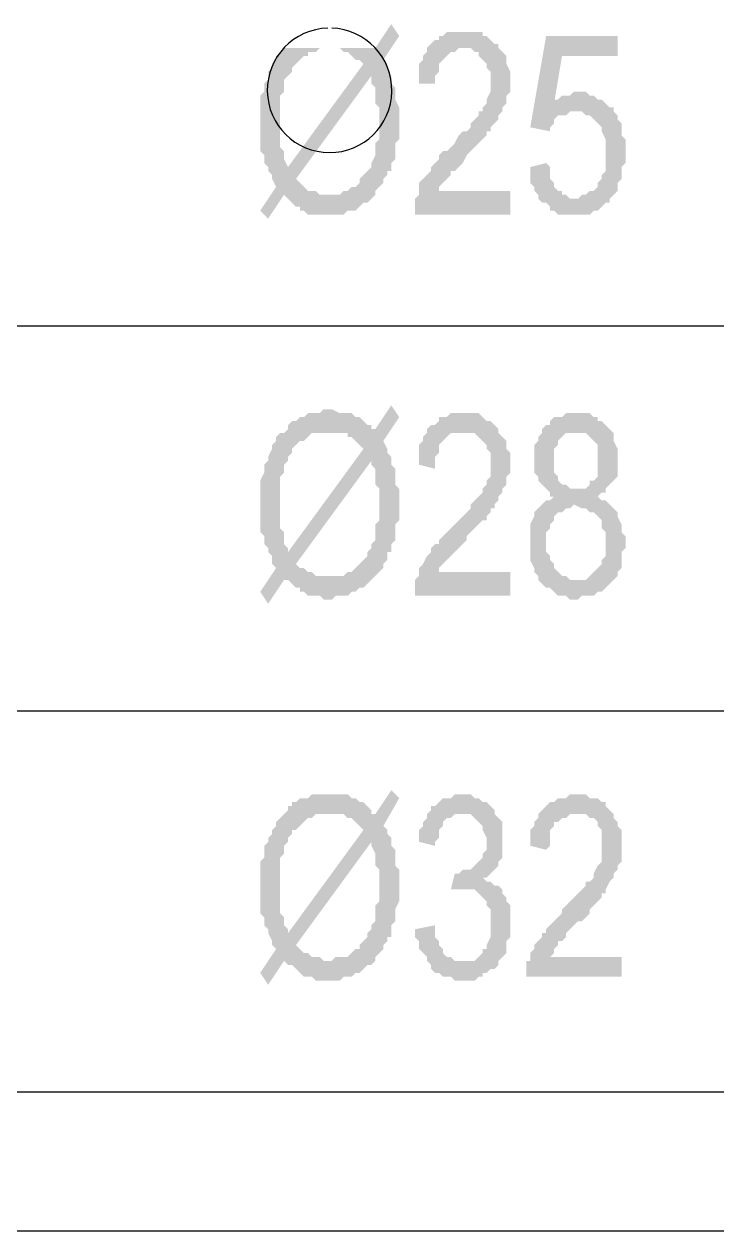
# Model space of a CAD drawing. Header units: inches. Extents: x 1387 to 2676, y -3005 to -2136.
# Drawn here: x 2555.76 to 2557.214, y -2154.737 to -2152.204 of the extents above; entities that cross this region are included whole.
import ezdxf

# ---------------------------------------------------------------- set-up
doc = ezdxf.new("R2010")
doc.units = ezdxf.units.IN
doc.header["$MEASUREMENT"] = 0
doc.layers.add('SAZE_DRAWINGS', color=7, linetype='Continuous')

msp = doc.modelspace()

# ---------------------------------------------------------------- hatches: boundary and pattern name
at = {"layer": 'SAZE_DRAWINGS'}
for points in [[(2556.530257, -2152.203728), (2556.496924, -2152.253728), (2556.305257, -2152.253728), (2556.421924, -2152.253728), (2556.430257, -2152.262061), (2556.43859, -2152.262061), (2556.43859, -2152.262061), (2556.446924, -2152.270394), (2556.455257, -2152.278728), (2556.46359, -2152.278728), (2556.471924, -2152.287061), (2556.31359, -2152.503728), (2556.271924, -2152.512061), (2556.280257, -2152.520394), (2556.280257, -2152.528728), (2556.28859, -2152.545394), (2556.255257, -2152.595394), (2556.271924, -2152.612061), (2556.305257, -2152.562061), (2556.496924, -2152.562061), (2556.396924, -2152.562061), (2556.396924, -2152.562061), (2556.38859, -2152.562061), (2556.380257, -2152.562061), (2556.371924, -2152.553728), (2556.36359, -2152.553728), (2556.36359, -2152.553728), (2556.355257, -2152.553728), (2556.346924, -2152.545394), (2556.33859, -2152.537061), (2556.330257, -2152.528728), (2556.48859, -2152.312061), (2556.530257, -2152.312061), (2556.521924, -2152.295394), (2556.521924, -2152.287061), (2556.51359, -2152.278728), (2556.546924, -2152.228728)], [(2556.680257, -2152.220394), (2556.646924, -2152.220394), (2556.63859, -2152.228728), (2556.630257, -2152.228728), (2556.630257, -2152.237061), (2556.621924, -2152.237061), (2556.61359, -2152.245394), (2556.605257, -2152.253728), (2556.605257, -2152.262061), (2556.596924, -2152.270394), (2556.596924, -2152.278728), (2556.58859, -2152.287061), (2556.58859, -2152.295394), (2556.58859, -2152.303728), (2556.58859, -2152.312061), (2556.58859, -2152.328728), (2556.621924, -2152.328728), (2556.621924, -2152.320394), (2556.621924, -2152.312061), (2556.630257, -2152.303728), (2556.630257, -2152.295394), (2556.630257, -2152.287061), (2556.63859, -2152.278728), (2556.646924, -2152.270394), (2556.646924, -2152.270394), (2556.655257, -2152.262061), (2556.66359, -2152.262061), (2556.671924, -2152.253728), (2556.680257, -2152.253728), (2556.755257, -2152.253728), (2556.755257, -2152.245394), (2556.755257, -2152.245394), (2556.746924, -2152.245394), (2556.73859, -2152.237061), (2556.730257, -2152.228728), (2556.721924, -2152.228728), (2556.721924, -2152.220394), (2556.71359, -2152.220394), (2556.705257, -2152.220394), (2556.68859, -2152.220394)], [(2557.005257, -2152.228728), (2556.855257, -2152.228728), (2556.821924, -2152.420394), (2556.86359, -2152.428728), (2556.86359, -2152.420394), (2556.871924, -2152.412061), (2556.871924, -2152.403728), (2556.880257, -2152.395394), (2556.880257, -2152.395394), (2556.88859, -2152.395394), (2556.896924, -2152.395394), (2556.905257, -2152.387061), (2556.91359, -2152.387061), (2556.996924, -2152.378728), (2556.996924, -2152.378728), (2556.98859, -2152.378728), (2556.871924, -2152.370394), (2556.88859, -2152.270394), (2557.005257, -2152.270394)], [(2556.305257, -2152.253728), (2556.296924, -2152.262061), (2556.28859, -2152.270394), (2556.28859, -2152.278728), (2556.280257, -2152.287061), (2556.280257, -2152.295394), (2556.271924, -2152.303728), (2556.271924, -2152.312061), (2556.271924, -2152.320394), (2556.26359, -2152.328728), (2556.26359, -2152.337061), (2556.26359, -2152.345394), (2556.255257, -2152.353728), (2556.255257, -2152.370394), (2556.255257, -2152.378728), (2556.255257, -2152.387061), (2556.255257, -2152.395394), (2556.255257, -2152.412061), (2556.255257, -2152.412061), (2556.255257, -2152.428728), (2556.255257, -2152.437061), (2556.255257, -2152.445394), (2556.255257, -2152.453728), (2556.255257, -2152.470394), (2556.26359, -2152.478728), (2556.26359, -2152.478728), (2556.26359, -2152.487061), (2556.26359, -2152.495394), (2556.271924, -2152.503728), (2556.271924, -2152.512061), (2556.31359, -2152.503728), (2556.31359, -2152.503728), (2556.305257, -2152.487061), (2556.305257, -2152.478728), (2556.305257, -2152.470394), (2556.296924, -2152.462061), (2556.296924, -2152.462061), (2556.296924, -2152.453728), (2556.296924, -2152.445394), (2556.296924, -2152.428728), (2556.296924, -2152.420394), (2556.296924, -2152.412061), (2556.296924, -2152.395394), (2556.296924, -2152.387061), (2556.296924, -2152.370394), (2556.296924, -2152.362061), (2556.296924, -2152.353728), (2556.305257, -2152.345394), (2556.305257, -2152.337061), (2556.305257, -2152.320394), (2556.31359, -2152.312061), (2556.31359, -2152.312061), (2556.321924, -2152.303728), (2556.321924, -2152.295394), (2556.321924, -2152.295394), (2556.330257, -2152.287061), (2556.33859, -2152.278728), (2556.346924, -2152.270394), (2556.355257, -2152.270394), (2556.355257, -2152.262061), (2556.36359, -2152.262061), (2556.371924, -2152.262061), (2556.380257, -2152.253728), (2556.38859, -2152.253728), (2556.396924, -2152.253728)], [(2556.755257, -2152.253728), (2556.680257, -2152.253728), (2556.696924, -2152.253728), (2556.705257, -2152.262061), (2556.71359, -2152.262061), (2556.71359, -2152.270394), (2556.721924, -2152.278728), (2556.721924, -2152.278728), (2556.730257, -2152.287061), (2556.730257, -2152.295394), (2556.73859, -2152.303728), (2556.73859, -2152.312061), (2556.73859, -2152.320394), (2556.73859, -2152.328728), (2556.73859, -2152.337061), (2556.73859, -2152.345394), (2556.730257, -2152.362061), (2556.730257, -2152.370394), (2556.721924, -2152.378728), (2556.721924, -2152.387061), (2556.71359, -2152.387061), (2556.71359, -2152.395394), (2556.705257, -2152.403728), (2556.696924, -2152.412061), (2556.696924, -2152.420394), (2556.68859, -2152.428728), (2556.680257, -2152.428728), (2556.671924, -2152.437061), (2556.66359, -2152.453728), (2556.655257, -2152.462061), (2556.646924, -2152.470394), (2556.63859, -2152.470394), (2556.630257, -2152.478728), (2556.630257, -2152.487061), (2556.621924, -2152.495394), (2556.61359, -2152.503728), (2556.61359, -2152.512061), (2556.605257, -2152.520394), (2556.605257, -2152.520394), (2556.596924, -2152.528728), (2556.58859, -2152.537061), (2556.58859, -2152.545394), (2556.58859, -2152.562061), (2556.580257, -2152.570394), (2556.580257, -2152.570394), (2556.580257, -2152.578728), (2556.580257, -2152.587061), (2556.580257, -2152.603728), (2556.780257, -2152.603728), (2556.780257, -2152.553728), (2556.630257, -2152.553728), (2556.630257, -2152.553728), (2556.630257, -2152.545394), (2556.63859, -2152.537061), (2556.646924, -2152.528728), (2556.646924, -2152.528728), (2556.655257, -2152.520394), (2556.655257, -2152.512061), (2556.66359, -2152.512061), (2556.671924, -2152.503728), (2556.680257, -2152.495394), (2556.68859, -2152.478728), (2556.68859, -2152.478728), (2556.696924, -2152.470394), (2556.705257, -2152.462061), (2556.71359, -2152.453728), (2556.721924, -2152.445394), (2556.730257, -2152.437061), (2556.730257, -2152.428728), (2556.73859, -2152.428728), (2556.73859, -2152.420394), (2556.746924, -2152.412061), (2556.746924, -2152.412061), (2556.755257, -2152.403728), (2556.755257, -2152.395394), (2556.76359, -2152.387061), (2556.76359, -2152.378728), (2556.771924, -2152.370394), (2556.771924, -2152.362061), (2556.771924, -2152.353728), (2556.780257, -2152.345394), (2556.780257, -2152.337061), (2556.780257, -2152.320394), (2556.780257, -2152.320394), (2556.780257, -2152.312061), (2556.780257, -2152.303728), (2556.771924, -2152.287061), (2556.771924, -2152.278728), (2556.771924, -2152.270394), (2556.76359, -2152.262061)], [(2556.530257, -2152.312061), (2556.48859, -2152.312061), (2556.48859, -2152.328728), (2556.496924, -2152.337061), (2556.496924, -2152.345394), (2556.496924, -2152.353728), (2556.496924, -2152.370394), (2556.505257, -2152.378728), (2556.505257, -2152.387061), (2556.505257, -2152.403728), (2556.505257, -2152.412061), (2556.505257, -2152.420394), (2556.505257, -2152.428728), (2556.505257, -2152.445394), (2556.496924, -2152.453728), (2556.496924, -2152.462061), (2556.496924, -2152.470394), (2556.496924, -2152.478728), (2556.48859, -2152.495394), (2556.48859, -2152.503728), (2556.480257, -2152.512061), (2556.480257, -2152.512061), (2556.471924, -2152.520394), (2556.471924, -2152.520394), (2556.46359, -2152.528728), (2556.46359, -2152.537061), (2556.455257, -2152.545394), (2556.446924, -2152.545394), (2556.43859, -2152.553728), (2556.430257, -2152.553728), (2556.421924, -2152.562061), (2556.41359, -2152.562061), (2556.405257, -2152.562061), (2556.396924, -2152.562061), (2556.496924, -2152.562061), (2556.496924, -2152.553728), (2556.505257, -2152.545394), (2556.51359, -2152.537061), (2556.51359, -2152.528728), (2556.521924, -2152.520394), (2556.521924, -2152.512061), (2556.530257, -2152.512061), (2556.530257, -2152.503728), (2556.530257, -2152.495394), (2556.53859, -2152.487061), (2556.53859, -2152.470394), (2556.53859, -2152.462061), (2556.53859, -2152.453728), (2556.546924, -2152.445394), (2556.546924, -2152.428728), (2556.546924, -2152.420394), (2556.546924, -2152.412061), (2556.546924, -2152.395394), (2556.546924, -2152.387061), (2556.546924, -2152.378728), (2556.53859, -2152.362061), (2556.53859, -2152.353728), (2556.53859, -2152.345394), (2556.53859, -2152.337061), (2556.53859, -2152.337061), (2556.530257, -2152.328728), (2556.530257, -2152.320394)], [(2556.921924, -2152.345394), (2556.921924, -2152.345394), (2556.91359, -2152.345394), (2556.905257, -2152.353728), (2556.896924, -2152.353728), (2556.88859, -2152.353728), (2556.880257, -2152.362061), (2556.871924, -2152.362061), (2556.871924, -2152.370394), (2556.98859, -2152.378728), (2556.980257, -2152.370394), (2556.971924, -2152.362061), (2556.96359, -2152.362061), (2556.955257, -2152.353728), (2556.946924, -2152.353728), (2556.93859, -2152.345394), (2556.930257, -2152.345394)], [(2556.996924, -2152.378728), (2556.91359, -2152.387061), (2556.930257, -2152.387061), (2556.93859, -2152.395394), (2556.946924, -2152.395394), (2556.946924, -2152.395394), (2556.955257, -2152.403728), (2556.96359, -2152.412061), (2556.96359, -2152.412061), (2556.971924, -2152.420394), (2556.971924, -2152.428728), (2556.980257, -2152.445394), (2556.980257, -2152.453728), (2556.980257, -2152.462061), (2556.980257, -2152.478728), (2556.980257, -2152.478728), (2556.980257, -2152.487061), (2556.980257, -2152.495394), (2556.980257, -2152.512061), (2556.971924, -2152.520394), (2556.971924, -2152.528728), (2556.96359, -2152.537061), (2556.96359, -2152.545394), (2556.96359, -2152.545394), (2556.955257, -2152.553728), (2556.946924, -2152.553728), (2556.93859, -2152.562061), (2556.930257, -2152.562061), (2556.921924, -2152.570394), (2556.91359, -2152.570394), (2556.98859, -2152.570394), (2556.996924, -2152.562061), (2556.996924, -2152.562061), (2557.005257, -2152.553728), (2557.005257, -2152.537061), (2557.01359, -2152.528728), (2557.01359, -2152.520394), (2557.01359, -2152.512061), (2557.01359, -2152.503728), (2557.021924, -2152.495394), (2557.021924, -2152.478728), (2557.021924, -2152.470394), (2557.021924, -2152.462061), (2557.021924, -2152.453728), (2557.021924, -2152.445394), (2557.01359, -2152.437061), (2557.01359, -2152.420394), (2557.01359, -2152.412061), (2557.005257, -2152.403728), (2557.005257, -2152.395394), (2556.996924, -2152.387061)], [(2556.855257, -2152.495394), (2556.821924, -2152.503728), (2556.821924, -2152.503728), (2556.821924, -2152.537061), (2556.830257, -2152.545394), (2556.830257, -2152.553728), (2556.83859, -2152.562061), (2556.83859, -2152.570394), (2556.846924, -2152.578728), (2556.855257, -2152.578728), (2556.86359, -2152.587061), (2556.86359, -2152.595394), (2556.871924, -2152.595394), (2556.880257, -2152.603728), (2556.88859, -2152.603728), (2556.896924, -2152.603728), (2556.905257, -2152.603728), (2556.91359, -2152.603728), (2556.91359, -2152.603728), (2556.921924, -2152.603728), (2556.93859, -2152.603728), (2556.946924, -2152.603728), (2556.946924, -2152.603728), (2556.955257, -2152.595394), (2556.96359, -2152.595394), (2556.971924, -2152.587061), (2556.980257, -2152.578728), (2556.98859, -2152.578728), (2556.98859, -2152.570394), (2556.91359, -2152.570394), (2556.91359, -2152.570394), (2556.905257, -2152.570394), (2556.896924, -2152.562061), (2556.88859, -2152.562061), (2556.88859, -2152.553728), (2556.880257, -2152.553728), (2556.871924, -2152.545394), (2556.871924, -2152.537061), (2556.86359, -2152.528728), (2556.86359, -2152.520394), (2556.86359, -2152.503728)], [(2556.496924, -2152.562061), (2556.305257, -2152.562061), (2556.31359, -2152.570394), (2556.321924, -2152.578728), (2556.330257, -2152.587061), (2556.33859, -2152.587061), (2556.33859, -2152.595394), (2556.346924, -2152.595394), (2556.346924, -2152.595394), (2556.355257, -2152.603728), (2556.36359, -2152.603728), (2556.371924, -2152.603728), (2556.380257, -2152.603728), (2556.38859, -2152.603728), (2556.396924, -2152.603728), (2556.405257, -2152.603728), (2556.41359, -2152.603728), (2556.421924, -2152.603728), (2556.430257, -2152.603728), (2556.43859, -2152.595394), (2556.446924, -2152.595394), (2556.455257, -2152.595394), (2556.46359, -2152.587061), (2556.471924, -2152.578728), (2556.471924, -2152.578728), (2556.480257, -2152.578728), (2556.48859, -2152.570394)], [(2556.530257, -2153.003728), (2556.496924, -2153.053728), (2556.305257, -2153.062061), (2556.43859, -2153.062061), (2556.43859, -2153.070394), (2556.446924, -2153.070394), (2556.455257, -2153.078728), (2556.46359, -2153.087061), (2556.471924, -2153.095394), (2556.31359, -2153.312061), (2556.271924, -2153.312061), (2556.280257, -2153.320394), (2556.280257, -2153.337061), (2556.28859, -2153.345394), (2556.255257, -2153.395394), (2556.271924, -2153.420394), (2556.305257, -2153.370394), (2556.496924, -2153.362061), (2556.396924, -2153.362061), (2556.396924, -2153.362061), (2556.38859, -2153.362061), (2556.380257, -2153.362061), (2556.371924, -2153.362061), (2556.36359, -2153.353728), (2556.36359, -2153.353728), (2556.355257, -2153.353728), (2556.346924, -2153.345394), (2556.33859, -2153.345394), (2556.330257, -2153.337061), (2556.48859, -2153.120394), (2556.530257, -2153.112061), (2556.521924, -2153.103728), (2556.521924, -2153.095394), (2556.51359, -2153.078728), (2556.546924, -2153.028728)], [(2556.396924, -2153.012061), (2556.396924, -2153.012061), (2556.38859, -2153.012061), (2556.380257, -2153.020394), (2556.371924, -2153.020394), (2556.36359, -2153.020394), (2556.355257, -2153.020394), (2556.346924, -2153.028728), (2556.33859, -2153.028728), (2556.330257, -2153.037061), (2556.321924, -2153.037061), (2556.321924, -2153.037061), (2556.31359, -2153.045394), (2556.31359, -2153.053728), (2556.305257, -2153.062061), (2556.496924, -2153.053728), (2556.48859, -2153.053728), (2556.48859, -2153.045394), (2556.480257, -2153.045394), (2556.471924, -2153.037061), (2556.46359, -2153.028728), (2556.455257, -2153.028728), (2556.446924, -2153.020394), (2556.43859, -2153.020394), (2556.43859, -2153.020394), (2556.430257, -2153.020394), (2556.421924, -2153.020394), (2556.405257, -2153.012061)], [(2556.680257, -2153.020394), (2556.655257, -2153.020394), (2556.646924, -2153.028728), (2556.630257, -2153.028728), (2556.630257, -2153.037061), (2556.621924, -2153.045394), (2556.61359, -2153.045394), (2556.605257, -2153.053728), (2556.605257, -2153.062061), (2556.596924, -2153.070394), (2556.596924, -2153.078728), (2556.58859, -2153.087061), (2556.58859, -2153.095394), (2556.58859, -2153.103728), (2556.58859, -2153.120394), (2556.58859, -2153.128728), (2556.621924, -2153.137061), (2556.621924, -2153.120394), (2556.621924, -2153.112061), (2556.630257, -2153.103728), (2556.630257, -2153.095394), (2556.630257, -2153.087061), (2556.63859, -2153.078728), (2556.646924, -2153.070394), (2556.646924, -2153.070394), (2556.655257, -2153.062061), (2556.66359, -2153.062061), (2556.671924, -2153.062061), (2556.680257, -2153.062061), (2556.755257, -2153.062061), (2556.755257, -2153.053728), (2556.755257, -2153.053728), (2556.746924, -2153.045394), (2556.73859, -2153.037061), (2556.730257, -2153.037061), (2556.721924, -2153.028728), (2556.721924, -2153.028728), (2556.71359, -2153.020394), (2556.705257, -2153.020394), (2556.68859, -2153.020394)], [(2556.91359, -2153.020394), (2556.91359, -2153.020394), (2556.896924, -2153.020394), (2556.88859, -2153.028728), (2556.880257, -2153.028728), (2556.871924, -2153.028728), (2556.86359, -2153.037061), (2556.86359, -2153.045394), (2556.855257, -2153.045394), (2556.846924, -2153.053728), (2556.846924, -2153.062061), (2556.83859, -2153.070394), (2556.83859, -2153.078728), (2556.830257, -2153.087061), (2556.830257, -2153.095394), (2556.830257, -2153.103728), (2556.830257, -2153.120394), (2556.830257, -2153.128728), (2556.830257, -2153.137061), (2556.830257, -2153.145394), (2556.83859, -2153.153728), (2556.83859, -2153.162061), (2556.83859, -2153.162061), (2556.846924, -2153.170394), (2556.855257, -2153.178728), (2556.86359, -2153.187061), (2556.86359, -2153.195394), (2556.871924, -2153.195394), (2556.871924, -2153.195394), (2556.86359, -2153.203728), (2556.855257, -2153.203728), (2556.846924, -2153.212061), (2556.846924, -2153.212061), (2556.83859, -2153.220394), (2556.830257, -2153.228728), (2556.830257, -2153.228728), (2556.830257, -2153.237061), (2556.821924, -2153.253728), (2556.821924, -2153.262061), (2556.821924, -2153.270394), (2556.821924, -2153.278728), (2556.821924, -2153.295394), (2556.821924, -2153.303728), (2556.821924, -2153.312061), (2556.821924, -2153.320394), (2556.821924, -2153.328728), (2556.830257, -2153.345394), (2556.830257, -2153.353728), (2556.83859, -2153.362061), (2556.83859, -2153.370394), (2556.846924, -2153.378728), (2556.921924, -2153.370394), (2556.91359, -2153.370394), (2556.905257, -2153.370394), (2556.896924, -2153.362061), (2556.88859, -2153.362061), (2556.880257, -2153.353728), (2556.871924, -2153.345394), (2556.871924, -2153.337061), (2556.86359, -2153.328728), (2556.86359, -2153.320394), (2556.855257, -2153.312061), (2556.855257, -2153.303728), (2556.855257, -2153.295394), (2556.855257, -2153.287061), (2556.855257, -2153.270394), (2556.86359, -2153.262061), (2556.86359, -2153.253728), (2556.871924, -2153.245394), (2556.871924, -2153.237061), (2556.880257, -2153.228728), (2556.88859, -2153.228728), (2556.896924, -2153.220394), (2556.896924, -2153.220394), (2556.905257, -2153.220394), (2556.91359, -2153.212061), (2556.98859, -2153.212061), (2556.98859, -2153.212061), (2556.980257, -2153.203728), (2556.971924, -2153.203728), (2556.96359, -2153.195394), (2556.96359, -2153.195394), (2556.971924, -2153.187061), (2556.980257, -2153.187061), (2556.980257, -2153.178728), (2556.921924, -2153.178728), (2556.91359, -2153.178728), (2556.905257, -2153.178728), (2556.896924, -2153.170394), (2556.88859, -2153.170394), (2556.880257, -2153.162061), (2556.880257, -2153.153728), (2556.871924, -2153.145394), (2556.871924, -2153.137061), (2556.871924, -2153.128728), (2556.871924, -2153.120394), (2556.871924, -2153.112061), (2556.871924, -2153.103728), (2556.871924, -2153.095394), (2556.880257, -2153.087061), (2556.880257, -2153.078728), (2556.88859, -2153.070394), (2556.896924, -2153.062061), (2556.905257, -2153.062061), (2556.905257, -2153.062061), (2556.921924, -2153.062061), (2556.98859, -2153.053728), (2556.980257, -2153.045394), (2556.980257, -2153.045394), (2556.971924, -2153.037061), (2556.96359, -2153.037061), (2556.96359, -2153.028728), (2556.955257, -2153.028728), (2556.946924, -2153.020394), (2556.93859, -2153.020394), (2556.930257, -2153.020394)], [(2556.98859, -2153.053728), (2556.921924, -2153.062061), (2556.921924, -2153.062061), (2556.93859, -2153.062061), (2556.946924, -2153.070394), (2556.955257, -2153.078728), (2556.955257, -2153.078728), (2556.96359, -2153.087061), (2556.96359, -2153.095394), (2556.96359, -2153.112061), (2556.96359, -2153.120394), (2556.96359, -2153.120394), (2556.96359, -2153.137061), (2556.96359, -2153.145394), (2556.96359, -2153.153728), (2556.955257, -2153.162061), (2556.946924, -2153.162061), (2556.946924, -2153.170394), (2556.93859, -2153.178728), (2556.930257, -2153.178728), (2556.921924, -2153.178728), (2556.980257, -2153.178728), (2556.98859, -2153.170394), (2556.996924, -2153.162061), (2556.996924, -2153.162061), (2557.005257, -2153.153728), (2557.005257, -2153.137061), (2557.005257, -2153.128728), (2557.005257, -2153.120394), (2557.005257, -2153.112061), (2557.005257, -2153.103728), (2557.005257, -2153.095394), (2556.996924, -2153.078728), (2556.996924, -2153.070394), (2556.996924, -2153.062061)], [(2556.305257, -2153.062061), (2556.296924, -2153.062061), (2556.28859, -2153.070394), (2556.28859, -2153.078728), (2556.280257, -2153.087061), (2556.280257, -2153.095394), (2556.271924, -2153.112061), (2556.271924, -2153.112061), (2556.271924, -2153.120394), (2556.26359, -2153.128728), (2556.26359, -2153.137061), (2556.26359, -2153.145394), (2556.255257, -2153.162061), (2556.255257, -2153.170394), (2556.255257, -2153.178728), (2556.255257, -2153.187061), (2556.255257, -2153.203728), (2556.255257, -2153.212061), (2556.255257, -2153.212061), (2556.255257, -2153.228728), (2556.255257, -2153.237061), (2556.255257, -2153.253728), (2556.255257, -2153.262061), (2556.255257, -2153.270394), (2556.26359, -2153.278728), (2556.26359, -2153.278728), (2556.26359, -2153.287061), (2556.26359, -2153.295394), (2556.271924, -2153.303728), (2556.271924, -2153.312061), (2556.31359, -2153.312061), (2556.31359, -2153.303728), (2556.305257, -2153.295394), (2556.305257, -2153.287061), (2556.305257, -2153.270394), (2556.296924, -2153.262061), (2556.296924, -2153.262061), (2556.296924, -2153.253728), (2556.296924, -2153.245394), (2556.296924, -2153.237061), (2556.296924, -2153.220394), (2556.296924, -2153.212061), (2556.296924, -2153.203728), (2556.296924, -2153.187061), (2556.296924, -2153.178728), (2556.296924, -2153.162061), (2556.296924, -2153.153728), (2556.305257, -2153.145394), (2556.305257, -2153.137061), (2556.305257, -2153.128728), (2556.31359, -2153.120394), (2556.31359, -2153.112061), (2556.321924, -2153.103728), (2556.321924, -2153.095394), (2556.321924, -2153.095394), (2556.330257, -2153.087061), (2556.33859, -2153.078728), (2556.346924, -2153.078728), (2556.355257, -2153.070394), (2556.355257, -2153.070394), (2556.36359, -2153.062061), (2556.371924, -2153.062061), (2556.380257, -2153.062061), (2556.38859, -2153.062061), (2556.396924, -2153.062061)], [(2556.755257, -2153.062061), (2556.680257, -2153.062061), (2556.705257, -2153.062061), (2556.71359, -2153.070394), (2556.71359, -2153.070394), (2556.721924, -2153.078728), (2556.721924, -2153.078728), (2556.730257, -2153.087061), (2556.730257, -2153.095394), (2556.73859, -2153.103728), (2556.73859, -2153.112061), (2556.73859, -2153.128728), (2556.73859, -2153.128728), (2556.73859, -2153.145394), (2556.73859, -2153.153728), (2556.730257, -2153.162061), (2556.730257, -2153.170394), (2556.721924, -2153.178728), (2556.721924, -2153.187061), (2556.71359, -2153.195394), (2556.71359, -2153.195394), (2556.705257, -2153.203728), (2556.696924, -2153.212061), (2556.696924, -2153.220394), (2556.68859, -2153.228728), (2556.680257, -2153.237061), (2556.671924, -2153.245394), (2556.66359, -2153.253728), (2556.655257, -2153.262061), (2556.646924, -2153.270394), (2556.63859, -2153.278728), (2556.630257, -2153.287061), (2556.630257, -2153.295394), (2556.621924, -2153.295394), (2556.61359, -2153.303728), (2556.61359, -2153.312061), (2556.605257, -2153.320394), (2556.605257, -2153.320394), (2556.596924, -2153.337061), (2556.58859, -2153.345394), (2556.58859, -2153.353728), (2556.58859, -2153.362061), (2556.580257, -2153.370394), (2556.580257, -2153.370394), (2556.580257, -2153.378728), (2556.580257, -2153.395394), (2556.580257, -2153.403728), (2556.780257, -2153.403728), (2556.780257, -2153.353728), (2556.630257, -2153.353728), (2556.630257, -2153.353728), (2556.630257, -2153.345394), (2556.63859, -2153.337061), (2556.646924, -2153.328728), (2556.646924, -2153.328728), (2556.655257, -2153.320394), (2556.655257, -2153.320394), (2556.66359, -2153.312061), (2556.671924, -2153.303728), (2556.680257, -2153.295394), (2556.68859, -2153.287061), (2556.68859, -2153.278728), (2556.696924, -2153.270394), (2556.705257, -2153.262061), (2556.71359, -2153.253728), (2556.721924, -2153.245394), (2556.730257, -2153.245394), (2556.730257, -2153.237061), (2556.73859, -2153.228728), (2556.73859, -2153.220394), (2556.746924, -2153.220394), (2556.746924, -2153.212061), (2556.755257, -2153.203728), (2556.755257, -2153.195394), (2556.76359, -2153.187061), (2556.76359, -2153.178728), (2556.771924, -2153.170394), (2556.771924, -2153.170394), (2556.771924, -2153.153728), (2556.780257, -2153.145394), (2556.780257, -2153.137061), (2556.780257, -2153.128728), (2556.780257, -2153.120394), (2556.780257, -2153.112061), (2556.780257, -2153.103728), (2556.771924, -2153.095394), (2556.771924, -2153.087061), (2556.771924, -2153.078728), (2556.76359, -2153.070394)], [(2556.530257, -2153.112061), (2556.48859, -2153.120394), (2556.48859, -2153.120394), (2556.48859, -2153.128728), (2556.496924, -2153.137061), (2556.496924, -2153.145394), (2556.496924, -2153.162061), (2556.496924, -2153.170394), (2556.505257, -2153.178728), (2556.505257, -2153.187061), (2556.505257, -2153.203728), (2556.505257, -2153.212061), (2556.505257, -2153.220394), (2556.505257, -2153.228728), (2556.505257, -2153.245394), (2556.496924, -2153.253728), (2556.496924, -2153.262061), (2556.496924, -2153.278728), (2556.496924, -2153.287061), (2556.48859, -2153.295394), (2556.48859, -2153.303728), (2556.480257, -2153.312061), (2556.480257, -2153.320394), (2556.471924, -2153.328728), (2556.471924, -2153.328728), (2556.46359, -2153.337061), (2556.46359, -2153.337061), (2556.455257, -2153.345394), (2556.446924, -2153.353728), (2556.43859, -2153.353728), (2556.430257, -2153.362061), (2556.421924, -2153.362061), (2556.41359, -2153.362061), (2556.405257, -2153.362061), (2556.396924, -2153.362061), (2556.496924, -2153.362061), (2556.496924, -2153.362061), (2556.505257, -2153.353728), (2556.51359, -2153.345394), (2556.51359, -2153.337061), (2556.521924, -2153.328728), (2556.521924, -2153.312061), (2556.530257, -2153.312061), (2556.530257, -2153.303728), (2556.530257, -2153.295394), (2556.53859, -2153.287061), (2556.53859, -2153.278728), (2556.53859, -2153.262061), (2556.53859, -2153.253728), (2556.546924, -2153.245394), (2556.546924, -2153.237061), (2556.546924, -2153.220394), (2556.546924, -2153.212061), (2556.546924, -2153.203728), (2556.546924, -2153.187061), (2556.546924, -2153.178728), (2556.53859, -2153.170394), (2556.53859, -2153.162061), (2556.53859, -2153.145394), (2556.53859, -2153.137061), (2556.53859, -2153.137061), (2556.530257, -2153.128728), (2556.530257, -2153.120394)], [(2556.98859, -2153.212061), (2556.91359, -2153.212061), (2556.930257, -2153.220394), (2556.930257, -2153.220394), (2556.93859, -2153.220394), (2556.946924, -2153.228728), (2556.955257, -2153.228728), (2556.96359, -2153.237061), (2556.971924, -2153.245394), (2556.971924, -2153.253728), (2556.971924, -2153.262061), (2556.980257, -2153.270394), (2556.980257, -2153.278728), (2556.980257, -2153.295394), (2556.980257, -2153.303728), (2556.980257, -2153.312061), (2556.980257, -2153.320394), (2556.971924, -2153.328728), (2556.971924, -2153.337061), (2556.96359, -2153.345394), (2556.955257, -2153.353728), (2556.946924, -2153.362061), (2556.946924, -2153.362061), (2556.93859, -2153.370394), (2556.930257, -2153.370394), (2556.921924, -2153.370394), (2556.846924, -2153.378728), (2556.846924, -2153.378728), (2556.855257, -2153.387061), (2556.86359, -2153.387061), (2556.871924, -2153.395394), (2556.871924, -2153.395394), (2556.880257, -2153.403728), (2556.88859, -2153.403728), (2556.896924, -2153.403728), (2556.905257, -2153.412061), (2556.921924, -2153.412061), (2556.921924, -2153.412061), (2556.930257, -2153.403728), (2556.93859, -2153.403728), (2556.946924, -2153.403728), (2556.955257, -2153.403728), (2556.96359, -2153.395394), (2556.971924, -2153.395394), (2556.980257, -2153.387061), (2556.98859, -2153.378728), (2556.98859, -2153.378728), (2556.996924, -2153.370394), (2557.005257, -2153.362061), (2557.005257, -2153.353728), (2557.01359, -2153.345394), (2557.01359, -2153.337061), (2557.01359, -2153.328728), (2557.01359, -2153.312061), (2557.021924, -2153.303728), (2557.021924, -2153.295394), (2557.021924, -2153.295394), (2557.021924, -2153.278728), (2557.01359, -2153.270394), (2557.01359, -2153.262061), (2557.01359, -2153.253728), (2557.005257, -2153.237061), (2557.005257, -2153.228728), (2557.005257, -2153.228728), (2556.996924, -2153.220394)], [(2556.496924, -2153.362061), (2556.305257, -2153.370394), (2556.31359, -2153.370394), (2556.321924, -2153.378728), (2556.330257, -2153.387061), (2556.33859, -2153.387061), (2556.33859, -2153.395394), (2556.346924, -2153.395394), (2556.346924, -2153.395394), (2556.355257, -2153.403728), (2556.36359, -2153.403728), (2556.371924, -2153.403728), (2556.380257, -2153.403728), (2556.38859, -2153.412061), (2556.396924, -2153.412061), (2556.405257, -2153.412061), (2556.41359, -2153.403728), (2556.421924, -2153.403728), (2556.430257, -2153.403728), (2556.43859, -2153.403728), (2556.446924, -2153.395394), (2556.455257, -2153.395394), (2556.46359, -2153.387061), (2556.471924, -2153.387061), (2556.471924, -2153.387061), (2556.480257, -2153.378728), (2556.48859, -2153.370394)], [(2556.530257, -2153.812061), (2556.496924, -2153.862061), (2556.305257, -2153.862061), (2556.430257, -2153.862061), (2556.43859, -2153.870394), (2556.43859, -2153.870394), (2556.446924, -2153.870394), (2556.455257, -2153.878728), (2556.46359, -2153.887061), (2556.471924, -2153.895394), (2556.31359, -2154.112061), (2556.271924, -2154.112061), (2556.280257, -2154.128728), (2556.280257, -2154.137061), (2556.28859, -2154.145394), (2556.255257, -2154.195394), (2556.271924, -2154.220394), (2556.305257, -2154.170394), (2556.496924, -2154.170394), (2556.396924, -2154.170394), (2556.396924, -2154.170394), (2556.38859, -2154.170394), (2556.380257, -2154.162061), (2556.371924, -2154.162061), (2556.36359, -2154.162061), (2556.36359, -2154.162061), (2556.355257, -2154.153728), (2556.346924, -2154.153728), (2556.33859, -2154.145394), (2556.330257, -2154.137061), (2556.48859, -2153.920394), (2556.530257, -2153.912061), (2556.521924, -2153.903728), (2556.521924, -2153.895394), (2556.51359, -2153.887061), (2556.546924, -2153.828728)], [(2556.396924, -2153.820394), (2556.396924, -2153.820394), (2556.36359, -2153.820394), (2556.355257, -2153.828728), (2556.346924, -2153.828728), (2556.33859, -2153.828728), (2556.330257, -2153.837061), (2556.321924, -2153.837061), (2556.321924, -2153.845394), (2556.31359, -2153.845394), (2556.31359, -2153.853728), (2556.305257, -2153.862061), (2556.496924, -2153.862061), (2556.48859, -2153.862061), (2556.48859, -2153.853728), (2556.480257, -2153.845394), (2556.471924, -2153.837061), (2556.46359, -2153.837061), (2556.455257, -2153.828728), (2556.446924, -2153.828728), (2556.43859, -2153.820394), (2556.43859, -2153.820394), (2556.430257, -2153.820394), (2556.421924, -2153.820394), (2556.405257, -2153.820394)], [(2556.680257, -2153.820394), (2556.66359, -2153.820394), (2556.655257, -2153.828728), (2556.63859, -2153.828728), (2556.630257, -2153.837061), (2556.621924, -2153.845394), (2556.61359, -2153.845394), (2556.61359, -2153.845394), (2556.61359, -2153.853728), (2556.680257, -2153.862061), (2556.68859, -2153.862061), (2556.696924, -2153.862061), (2556.705257, -2153.870394), (2556.705257, -2153.870394), (2556.71359, -2153.878728), (2556.71359, -2153.878728), (2556.721924, -2153.887061), (2556.721924, -2153.895394), (2556.730257, -2153.912061), (2556.730257, -2153.920394), (2556.730257, -2153.928728), (2556.730257, -2153.937061), (2556.721924, -2153.945394), (2556.721924, -2153.953728), (2556.71359, -2153.962061), (2556.705257, -2153.970394), (2556.705257, -2153.970394), (2556.696924, -2153.978728), (2556.68859, -2153.978728), (2556.680257, -2153.978728), (2556.671924, -2153.987061), (2556.66359, -2153.987061), (2556.73859, -2153.987061), (2556.746924, -2153.978728), (2556.755257, -2153.970394), (2556.755257, -2153.962061), (2556.755257, -2153.962061), (2556.76359, -2153.953728), (2556.76359, -2153.945394), (2556.76359, -2153.928728), (2556.76359, -2153.920394), (2556.76359, -2153.912061), (2556.76359, -2153.903728), (2556.76359, -2153.895394), (2556.76359, -2153.878728), (2556.755257, -2153.870394), (2556.755257, -2153.870394), (2556.746924, -2153.862061), (2556.746924, -2153.853728), (2556.73859, -2153.845394), (2556.730257, -2153.837061), (2556.721924, -2153.837061), (2556.721924, -2153.837061), (2556.71359, -2153.828728), (2556.705257, -2153.828728), (2556.696924, -2153.820394), (2556.68859, -2153.820394)], [(2556.921924, -2153.820394), (2556.905257, -2153.820394), (2556.896924, -2153.828728), (2556.880257, -2153.828728), (2556.871924, -2153.837061), (2556.86359, -2153.837061), (2556.855257, -2153.845394), (2556.846924, -2153.853728), (2556.846924, -2153.853728), (2556.83859, -2153.862061), (2556.83859, -2153.870394), (2556.830257, -2153.878728), (2556.830257, -2153.887061), (2556.821924, -2153.895394), (2556.821924, -2153.912061), (2556.821924, -2153.920394), (2556.821924, -2153.928728), (2556.855257, -2153.937061), (2556.86359, -2153.928728), (2556.86359, -2153.912061), (2556.86359, -2153.903728), (2556.86359, -2153.895394), (2556.871924, -2153.887061), (2556.871924, -2153.878728), (2556.880257, -2153.878728), (2556.88859, -2153.870394), (2556.896924, -2153.870394), (2556.905257, -2153.862061), (2556.91359, -2153.862061), (2556.921924, -2153.862061), (2556.996924, -2153.862061), (2556.98859, -2153.853728), (2556.98859, -2153.853728), (2556.980257, -2153.845394), (2556.980257, -2153.837061), (2556.971924, -2153.837061), (2556.96359, -2153.828728), (2556.955257, -2153.828728), (2556.946924, -2153.828728), (2556.93859, -2153.820394), (2556.930257, -2153.820394)], [(2556.305257, -2153.862061), (2556.296924, -2153.870394), (2556.28859, -2153.878728), (2556.28859, -2153.887061), (2556.280257, -2153.895394), (2556.280257, -2153.903728), (2556.271924, -2153.912061), (2556.271924, -2153.912061), (2556.271924, -2153.920394), (2556.26359, -2153.928728), (2556.26359, -2153.937061), (2556.26359, -2153.953728), (2556.255257, -2153.962061), (2556.255257, -2153.970394), (2556.255257, -2153.978728), (2556.255257, -2153.995394), (2556.255257, -2154.003728), (2556.255257, -2154.012061), (2556.255257, -2154.020394), (2556.255257, -2154.028728), (2556.255257, -2154.037061), (2556.255257, -2154.053728), (2556.255257, -2154.062061), (2556.255257, -2154.070394), (2556.26359, -2154.078728), (2556.26359, -2154.078728), (2556.26359, -2154.087061), (2556.26359, -2154.095394), (2556.271924, -2154.103728), (2556.271924, -2154.112061), (2556.31359, -2154.112061), (2556.31359, -2154.103728), (2556.305257, -2154.095394), (2556.305257, -2154.087061), (2556.305257, -2154.078728), (2556.296924, -2154.070394), (2556.296924, -2154.070394), (2556.296924, -2154.053728), (2556.296924, -2154.045394), (2556.296924, -2154.037061), (2556.296924, -2154.028728), (2556.296924, -2154.012061), (2556.296924, -2154.003728), (2556.296924, -2153.987061), (2556.296924, -2153.978728), (2556.296924, -2153.970394), (2556.296924, -2153.953728), (2556.305257, -2153.945394), (2556.305257, -2153.937061), (2556.305257, -2153.928728), (2556.31359, -2153.920394), (2556.31359, -2153.912061), (2556.321924, -2153.903728), (2556.321924, -2153.895394), (2556.321924, -2153.895394), (2556.330257, -2153.895394), (2556.33859, -2153.887061), (2556.346924, -2153.878728), (2556.355257, -2153.870394), (2556.355257, -2153.870394), (2556.36359, -2153.870394), (2556.371924, -2153.862061), (2556.380257, -2153.862061), (2556.38859, -2153.862061), (2556.396924, -2153.862061)], [(2556.61359, -2153.853728), (2556.605257, -2153.862061), (2556.605257, -2153.870394), (2556.596924, -2153.878728), (2556.596924, -2153.887061), (2556.58859, -2153.895394), (2556.58859, -2153.912061), (2556.58859, -2153.920394), (2556.621924, -2153.928728), (2556.621924, -2153.920394), (2556.630257, -2153.912061), (2556.630257, -2153.903728), (2556.630257, -2153.895394), (2556.63859, -2153.887061), (2556.63859, -2153.878728), (2556.646924, -2153.870394), (2556.655257, -2153.870394), (2556.66359, -2153.862061), (2556.671924, -2153.862061), (2556.680257, -2153.862061)], [(2556.996924, -2153.862061), (2556.921924, -2153.862061), (2556.93859, -2153.862061), (2556.946924, -2153.870394), (2556.955257, -2153.870394), (2556.96359, -2153.878728), (2556.96359, -2153.878728), (2556.96359, -2153.887061), (2556.971924, -2153.895394), (2556.971924, -2153.903728), (2556.971924, -2153.920394), (2556.971924, -2153.928728), (2556.971924, -2153.937061), (2556.971924, -2153.945394), (2556.971924, -2153.953728), (2556.971924, -2153.962061), (2556.96359, -2153.970394), (2556.955257, -2153.987061), (2556.955257, -2153.987061), (2556.955257, -2153.995394), (2556.946924, -2154.003728), (2556.93859, -2154.003728), (2556.93859, -2154.012061), (2556.930257, -2154.020394), (2556.921924, -2154.028728), (2556.91359, -2154.037061), (2556.905257, -2154.045394), (2556.896924, -2154.053728), (2556.88859, -2154.062061), (2556.88859, -2154.070394), (2556.880257, -2154.078728), (2556.871924, -2154.087061), (2556.86359, -2154.095394), (2556.855257, -2154.103728), (2556.855257, -2154.112061), (2556.846924, -2154.112061), (2556.846924, -2154.120394), (2556.83859, -2154.128728), (2556.830257, -2154.137061), (2556.830257, -2154.145394), (2556.821924, -2154.153728), (2556.821924, -2154.162061), (2556.821924, -2154.170394), (2556.81359, -2154.170394), (2556.81359, -2154.187061), (2556.81359, -2154.195394), (2556.81359, -2154.203728), (2557.01359, -2154.203728), (2557.01359, -2154.162061), (2556.86359, -2154.162061), (2556.86359, -2154.162061), (2556.871924, -2154.153728), (2556.871924, -2154.145394), (2556.880257, -2154.137061), (2556.880257, -2154.128728), (2556.88859, -2154.128728), (2556.896924, -2154.120394), (2556.896924, -2154.112061), (2556.905257, -2154.103728), (2556.91359, -2154.095394), (2556.921924, -2154.087061), (2556.930257, -2154.087061), (2556.93859, -2154.078728), (2556.946924, -2154.070394), (2556.946924, -2154.062061), (2556.955257, -2154.053728), (2556.96359, -2154.045394), (2556.971924, -2154.037061), (2556.971924, -2154.028728), (2556.980257, -2154.028728), (2556.980257, -2154.020394), (2556.980257, -2154.020394), (2556.98859, -2154.003728), (2556.996924, -2153.995394), (2556.996924, -2153.987061), (2557.005257, -2153.978728), (2557.005257, -2153.970394), (2557.005257, -2153.970394), (2557.01359, -2153.962061), (2557.01359, -2153.945394), (2557.01359, -2153.937061), (2557.01359, -2153.928728), (2557.01359, -2153.928728), (2557.01359, -2153.912061), (2557.01359, -2153.903728), (2557.01359, -2153.895394), (2557.005257, -2153.887061), (2557.005257, -2153.878728), (2556.996924, -2153.870394)], [(2556.530257, -2153.912061), (2556.48859, -2153.920394), (2556.48859, -2153.920394), (2556.48859, -2153.928728), (2556.496924, -2153.945394), (2556.496924, -2153.953728), (2556.496924, -2153.962061), (2556.496924, -2153.970394), (2556.505257, -2153.978728), (2556.505257, -2153.995394), (2556.505257, -2154.003728), (2556.505257, -2154.012061), (2556.505257, -2154.020394), (2556.505257, -2154.037061), (2556.505257, -2154.045394), (2556.496924, -2154.053728), (2556.496924, -2154.070394), (2556.496924, -2154.078728), (2556.496924, -2154.087061), (2556.48859, -2154.095394), (2556.48859, -2154.103728), (2556.480257, -2154.112061), (2556.480257, -2154.120394), (2556.471924, -2154.128728), (2556.471924, -2154.128728), (2556.46359, -2154.137061), (2556.46359, -2154.145394), (2556.455257, -2154.145394), (2556.446924, -2154.153728), (2556.43859, -2154.162061), (2556.430257, -2154.162061), (2556.421924, -2154.162061), (2556.41359, -2154.162061), (2556.405257, -2154.170394), (2556.396924, -2154.170394), (2556.496924, -2154.170394), (2556.496924, -2154.162061), (2556.505257, -2154.153728), (2556.51359, -2154.145394), (2556.51359, -2154.137061), (2556.521924, -2154.128728), (2556.521924, -2154.120394), (2556.530257, -2154.120394), (2556.530257, -2154.103728), (2556.530257, -2154.095394), (2556.53859, -2154.087061), (2556.53859, -2154.078728), (2556.53859, -2154.070394), (2556.53859, -2154.062061), (2556.546924, -2154.045394), (2556.546924, -2154.037061), (2556.546924, -2154.028728), (2556.546924, -2154.012061), (2556.546924, -2154.003728), (2556.546924, -2153.995394), (2556.546924, -2153.978728), (2556.53859, -2153.970394), (2556.53859, -2153.962061), (2556.53859, -2153.953728), (2556.53859, -2153.945394), (2556.53859, -2153.937061), (2556.530257, -2153.928728), (2556.530257, -2153.920394)], [(2556.66359, -2153.987061), (2556.655257, -2154.020394), (2556.655257, -2154.020394), (2556.680257, -2154.020394), (2556.755257, -2154.012061), (2556.746924, -2154.012061), (2556.73859, -2154.003728), (2556.730257, -2154.003728), (2556.721924, -2153.995394), (2556.730257, -2153.995394), (2556.73859, -2153.987061)], [(2556.755257, -2154.012061), (2556.680257, -2154.020394), (2556.705257, -2154.020394), (2556.71359, -2154.028728), (2556.721924, -2154.037061), (2556.721924, -2154.037061), (2556.730257, -2154.045394), (2556.730257, -2154.053728), (2556.73859, -2154.062061), (2556.73859, -2154.070394), (2556.73859, -2154.078728), (2556.73859, -2154.095394), (2556.73859, -2154.095394), (2556.73859, -2154.103728), (2556.73859, -2154.112061), (2556.73859, -2154.120394), (2556.730257, -2154.137061), (2556.730257, -2154.145394), (2556.721924, -2154.145394), (2556.721924, -2154.153728), (2556.71359, -2154.162061), (2556.705257, -2154.170394), (2556.696924, -2154.170394), (2556.68859, -2154.170394), (2556.680257, -2154.170394), (2556.605257, -2154.170394), (2556.61359, -2154.178728), (2556.61359, -2154.187061), (2556.621924, -2154.195394), (2556.630257, -2154.195394), (2556.63859, -2154.203728), (2556.646924, -2154.203728), (2556.655257, -2154.203728), (2556.66359, -2154.212061), (2556.671924, -2154.212061), (2556.680257, -2154.212061), (2556.68859, -2154.212061), (2556.696924, -2154.212061), (2556.705257, -2154.212061), (2556.71359, -2154.203728), (2556.721924, -2154.203728), (2556.721924, -2154.195394), (2556.730257, -2154.195394), (2556.73859, -2154.187061), (2556.746924, -2154.187061), (2556.755257, -2154.178728), (2556.755257, -2154.178728), (2556.755257, -2154.170394), (2556.76359, -2154.162061), (2556.771924, -2154.153728), (2556.771924, -2154.145394), (2556.771924, -2154.128728), (2556.780257, -2154.120394), (2556.780257, -2154.112061), (2556.780257, -2154.103728), (2556.780257, -2154.095394), (2556.780257, -2154.087061), (2556.780257, -2154.078728), (2556.780257, -2154.070394), (2556.780257, -2154.053728), (2556.771924, -2154.045394), (2556.771924, -2154.037061), (2556.76359, -2154.028728), (2556.76359, -2154.028728), (2556.76359, -2154.020394)], [(2556.621924, -2154.095394), (2556.580257, -2154.103728), (2556.580257, -2154.120394), (2556.58859, -2154.128728), (2556.58859, -2154.137061), (2556.58859, -2154.145394), (2556.596924, -2154.153728), (2556.605257, -2154.162061), (2556.605257, -2154.170394), (2556.680257, -2154.170394), (2556.671924, -2154.170394), (2556.66359, -2154.170394), (2556.655257, -2154.162061), (2556.646924, -2154.162061), (2556.63859, -2154.153728), (2556.63859, -2154.153728), (2556.63859, -2154.145394), (2556.630257, -2154.137061), (2556.630257, -2154.128728), (2556.621924, -2154.120394), (2556.621924, -2154.112061)], [(2556.496924, -2154.170394), (2556.305257, -2154.170394), (2556.31359, -2154.178728), (2556.321924, -2154.178728), (2556.330257, -2154.187061), (2556.33859, -2154.195394), (2556.33859, -2154.195394), (2556.346924, -2154.203728), (2556.346924, -2154.203728), (2556.355257, -2154.203728), (2556.36359, -2154.203728), (2556.371924, -2154.212061), (2556.380257, -2154.212061), (2556.38859, -2154.212061), (2556.396924, -2154.212061), (2556.405257, -2154.212061), (2556.41359, -2154.212061), (2556.421924, -2154.212061), (2556.430257, -2154.203728), (2556.43859, -2154.203728), (2556.446924, -2154.203728), (2556.455257, -2154.195394), (2556.46359, -2154.195394), (2556.471924, -2154.187061), (2556.471924, -2154.187061), (2556.480257, -2154.178728), (2556.48859, -2154.178728)]]:
    msp.add_hatch(color=3, dxfattribs=at).paths.add_polyline_path(points)

# ---------------------------------------------------------------- linework, layer by layer
at = {"layer": 'SAZE_DRAWINGS', "color": 3}
msp.add_lwpolyline([(2556.396924, -2152.212061, 62.72204621), (2556.405257, -2152.212077)], format="xyb", dxfattribs=at)
for points in [[(2554.555257, -2152.837061), (2564.680257, -2152.837061)], [(2554.555257, -2153.645394), (2564.680257, -2153.645394)], [(2554.555257, -2154.445394), (2564.680257, -2154.445394)], [(2554.26359, -2154.737061), (2564.971924, -2154.737061)]]:
    msp.add_lwpolyline(points, dxfattribs=at)

doc.saveas('drawing.dxf')
